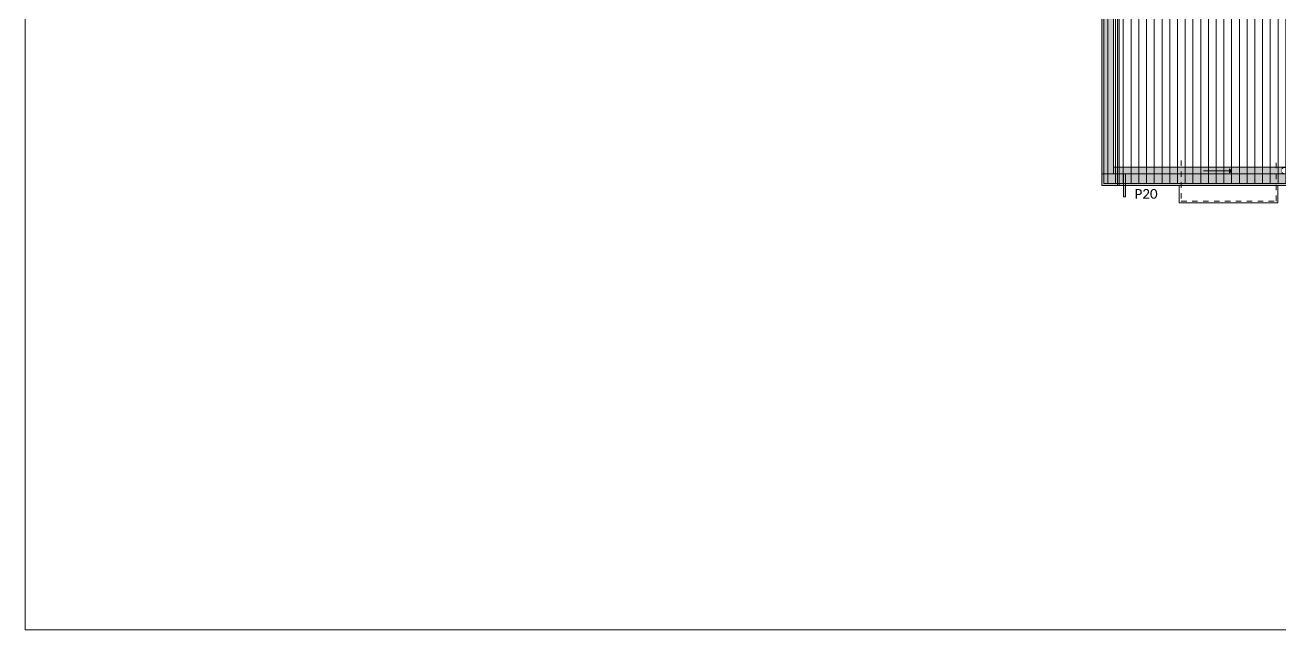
# Model space of a CAD drawing. Header units: millimetres. Extents: x 2791058 to 2855058, y -67651 to -26651.
# Drawn here: x 2791058 to 2823502, y -67651 to -52008 of the extents above; entities that cross this region are included whole.
import ezdxf

# ---------------------------------------------------------------- set-up
doc = ezdxf.new("R2010")
doc.units = ezdxf.units.MM
doc.header["$MEASUREMENT"] = 0
doc.linetypes.add('Dashed', pattern=[282.222223, 141.111112, -141.111112])
for name, color, linetype, lineweight in [('00.Rrufepritesi_Pen_No__1', 7, 'Continuous', 0), ('Exterior walls_Pen_No__1', 7, 'Continuous', 0), ('Exterior walls_Pen_No__20', 1, 'Continuous', 0), ('Exterior walls_Pen_No__80', 3, 'Continuous', 0), ('Shell - Roof_Pen_No__1', 7, 'Continuous', 0), ('Shell - Roof_Pen_No__2', 8, 'Continuous', 0), ('Shell - Roof_Pen_No__21', 7, 'Continuous', 0), ('Structural - Bearing_Pen_No__1', 7, 'Continuous', 0), ('Structural - Bearing_Pen_No__2', 8, 'Continuous', 0)]:
    doc.layers.add(name, color=color, linetype=linetype, lineweight=lineweight)
doc.layers.add('Exterior walls', color=7, linetype='Continuous')
doc.layers.add('Shell - Roof', color=7, linetype='Continuous')
doc.layers.add('Structural - Bearing_Pen_No__102', color=7, linetype='Continuous', lineweight=0, true_color=0xcccccc)
doc.styles.add('GENERATED_STYLE_2', font='')
doc.styles.get('GENERATED_STYLE_2').set_extended_font_data('Calibri')

# ---------------------------------------------------------------- blocks, each defined once
blk = doc.blocks.new('Wall_2', base_point=(2819202, -55859))
at = {"layer": 'Exterior walls', "linetype": 'Continuous', "lineweight": 0}
for points in [[(2819202, -55679), (2819202, -55859), (2823552, -55859), (2823552, -55679)], [(2823552, -55773), (2823562, -55738), (2823587, -55713), (2823622, -55703), (2823657, -55713), (2823683, -55738), (2823692, -55773), (2823692, -55679), (2823552, -55679)], [(2823562, -55808), (2823552, -55773), (2823552, -55859), (2823692, -55859), (2823692, -55773), (2823683, -55808), (2823657, -55834), (2823622, -55843), (2823587, -55834)], [(2823692, -55679), (2823692, -55859), (2830624, -55859), (2830624, -55679)], [(2830624, -55779), (2830634, -55744), (2830659, -55718), (2830694, -55709), (2830729, -55718), (2830755, -55744), (2830764, -55779), (2830764, -55679), (2830624, -55679)], [(2830634, -55814), (2830624, -55779), (2830624, -55859), (2830764, -55859), (2830764, -55779), (2830755, -55814), (2830729, -55840), (2830694, -55849), (2830659, -55840)], [(2830764, -55679), (2830764, -55859), (2835102, -55859), (2835102, -55679)]]:
    blk.add_hatch(color=255, dxfattribs=at).paths.add_polyline_path(points)
at = {"layer": 'Exterior walls_Pen_No__1', "color": 7, "linetype": 'Continuous', "lineweight": 0, "flags": 128}
for points in [[(2835102, -55679), (2819202, -55679)], [(2819202, -55679), (2819202, -55859)], [(2835102, -55859), (2835102, -55679)], [(2819202, -55859), (2835102, -55859)]]:
    blk.add_lwpolyline(points, dxfattribs=at)
blk = doc.blocks.new('Wall_7', base_point=(2819324, -50059))
at = {"layer": 'Exterior walls_Pen_No__80', "linetype": 'Continuous', "lineweight": 0}
blk.add_hatch(color=3, dxfattribs=at).paths.add_polyline_path([(2819299, -50034), (2819299, -56159), (2819349, -56159), (2819349, -50084)])
at = {"layer": 'Exterior walls_Pen_No__80', "color": 3, "linetype": 'Continuous', "lineweight": 0, "flags": 128}
for points in [[(2819299, -50034), (2819299, -56159)], [(2819349, -56159), (2819349, -50084)], [(2819299, -56159), (2819349, -56159)]]:
    blk.add_lwpolyline(points, dxfattribs=at)
blk = doc.blocks.new('Wall_33', base_point=(2819485, -56451))
at = {"layer": 'Exterior walls_Pen_No__20', "linetype": 'Continuous', "lineweight": 0}
blk.add_hatch(color=1, dxfattribs=at).paths.add_polyline_path([(2819510, -56451), (2819510, -55859), (2819460, -55859), (2819460, -56451)])
at = {"layer": 'Exterior walls_Pen_No__20', "color": 1, "linetype": 'Continuous', "lineweight": 0, "flags": 128}
for points in [[(2819510, -55859), (2819460, -55859)], [(2819460, -55859), (2819460, -56451)], [(2819510, -56451), (2819510, -55859)], [(2819460, -56451), (2819510, -56451)]]:
    blk.add_lwpolyline(points, dxfattribs=at)
blk = doc.blocks.new('Line_14', base_point=(2821528, -55779))
at = {"layer": 'Shell - Roof', "linetype": 'Continuous', "lineweight": 0, "true_color": 0x000000}
blk.add_hatch(color=18, dxfattribs=at).paths.add_polyline_path([(2822250, -55779), (2822200, -55729), (2822200, -55829)])
at = {"layer": 'Shell - Roof_Pen_No__1', "color": 7, "linetype": 'Continuous', "lineweight": 0}
for p, q in [((2822250, -55779), (2822200, -55729)), ((2822200, -55829), (2822200, -55729)), ((2822250, -55779), (2822200, -55829))]:
    blk.add_line(p, q, dxfattribs=at)
at = {"layer": 'Shell - Roof_Pen_No__21', "color": 7, "linetype": 'Continuous', "lineweight": 0}
blk.add_line((2821528, -55779), (2822200, -55779), dxfattribs=at)

msp = doc.modelspace()

# ---------------------------------------------------------------- hatches: boundary and pattern name
at = {"layer": 'Structural - Bearing_Pen_No__102', "linetype": 'Continuous', "lineweight": 0, "true_color": 0xcccccc}
for points in [[(2818902, -47059), (2819202, -47059), (2819502, -47059), (2819802, -47059), (2819802, -47328), (2819202, -47328), (2819202, -55859), (2818902, -55859)], [(2835402, -55859), (2835402, -56159), (2818902, -56159), (2818902, -55859)]]:
    msp.add_hatch(color=254, dxfattribs=at).paths.add_polyline_path(points)
h = msp.add_hatch(dxfattribs=at)
h.set_pattern_fill('Thermal_Block', color=254, style=0, pattern_type=2)
h.set_pattern_definition([(90, (2247653.82, -76424.97), (-200, 0), [])])
h.paths.add_polyline_path([(2835352, -56109), (2818952, -56109), (2818952, -50059), (2835352, -50059)])

# ---------------------------------------------------------------- linework, layer by layer
at = {"layer": 'Shell - Roof_Pen_No__2', "color": 8, "linetype": 'Dashed', "lineweight": 0}
for p, q in [((2820952, -55509), (2820952, -56559)), ((2823402, -56559), (2823402, -55509)), ((2820952, -56559), (2823402, -56559))]:
    msp.add_line(p, q, dxfattribs=at)
at = {"layer": 'Shell - Roof_Pen_No__21', "color": 7, "linetype": 'Continuous', "lineweight": 0}
for q in [(2791058, -26651), (2855058, -67651)]:
    msp.add_line((2791058, -67651), q, dxfattribs=at)
at = {"layer": 'Structural - Bearing_Pen_No__1', "color": 7, "linetype": 'Continuous', "lineweight": 0, "flags": 128}
for points in [[(2818902, -47059), (2819202, -47059), (2819502, -47059), (2819802, -47059), (2819802, -47328), (2819202, -47328), (2819202, -55859), (2818902, -55859)], [(2835402, -55859), (2835402, -56159), (2818902, -56159), (2818902, -55859)]]:
    msp.add_lwpolyline(points, close=True, dxfattribs=at)
at = {"layer": 'Structural - Bearing_Pen_No__102', "color": 254, "linetype": 'Continuous', "lineweight": 0, "true_color": 0xcccccc, "flags": 128}
msp.add_lwpolyline([(2835352, -56109), (2818952, -56109), (2818952, -50059), (2835352, -50059)], close=True, dxfattribs=at)
at = {"layer": 'Structural - Bearing_Pen_No__2', "color": 8, "linetype": 'Continuous', "lineweight": 0, "flags": 128}
msp.add_lwpolyline([(2820902, -56609), (2820902, -56159), (2823452, -56159), (2823452, -56609)], close=True, dxfattribs=at)

# ---------------------------------------------------------------- block references
at = {"layer": 'Exterior walls', "color": 3, "lineweight": 0}
msp.add_blockref('Wall_7', (2819324, -50059), dxfattribs=at)
at = {"layer": 'Exterior walls', "color": 7, "lineweight": 0}
msp.add_blockref('Wall_2', (2819202, -55859), dxfattribs=at)
at = {"layer": 'Exterior walls', "color": 1, "lineweight": 0}
msp.add_blockref('Wall_33', (2819485, -56451), dxfattribs=at)
at = {"layer": 'Shell - Roof', "color": 7, "linetype": 'Continuous', "lineweight": 0}
msp.add_blockref('Line_14', (2821528, -55779), dxfattribs=at)

# ---------------------------------------------------------------- texts
at = {"layer": '00.Rrufepritesi_Pen_No__1', "color": 7, "linetype": 'Continuous', "lineweight": 0, "insert": (2820340, -56249), "char_height": 250, "attachment_point": 3, "style": 'GENERATED_STYLE_2'}
msp.add_mtext('\\A1;{\\pqr;\\fCalibri|b0|i0|c0|p34;P\\fCalibri|b0|i0|c0|p34;20}', dxfattribs=at)

doc.saveas('drawing.dxf')
